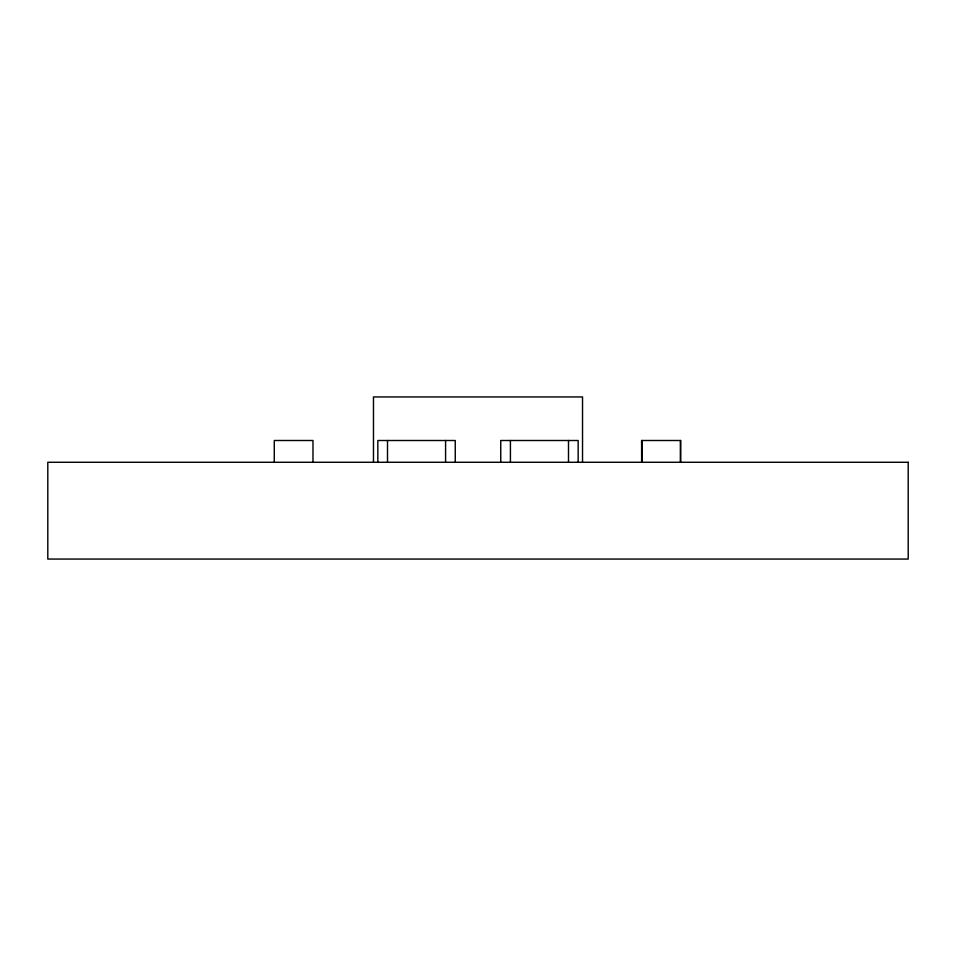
<?xml version="1.0" encoding="UTF-8"?>
<svg xmlns="http://www.w3.org/2000/svg" width="956" height="956" viewBox="0 0 956 956"><rect width="100%" height="100%" fill="white"/><g stroke="black" fill="none" stroke-linecap="round" stroke-linejoin="round"><path stroke-width="1.43" d="M680.708 462.274L680.756 440.501L641.584 440.501L641.643 462.274M680.349 440.501L680.349 462.274M582.527 462.274L582.527 396.943L373.473 396.943L373.473 462.274M578.165 462.274L578.165 440.501L500.741 440.501L500.741 462.274M568.497 440.501L568.497 462.274M510.42 440.501L510.42 462.274M455.259 462.274L455.259 440.501L377.835 440.501L377.835 462.274M445.58 440.501L445.58 462.274M387.503 440.501L387.503 462.274M312.982 462.274L312.982 440.501L274.276 440.501L274.276 462.274M908.2 462.274L47.8 462.274L47.8 559.057L908.2 559.057L908.2 462.274M642.05 462.274L642.05 440.501L641.99 462.274"/></g></svg>
